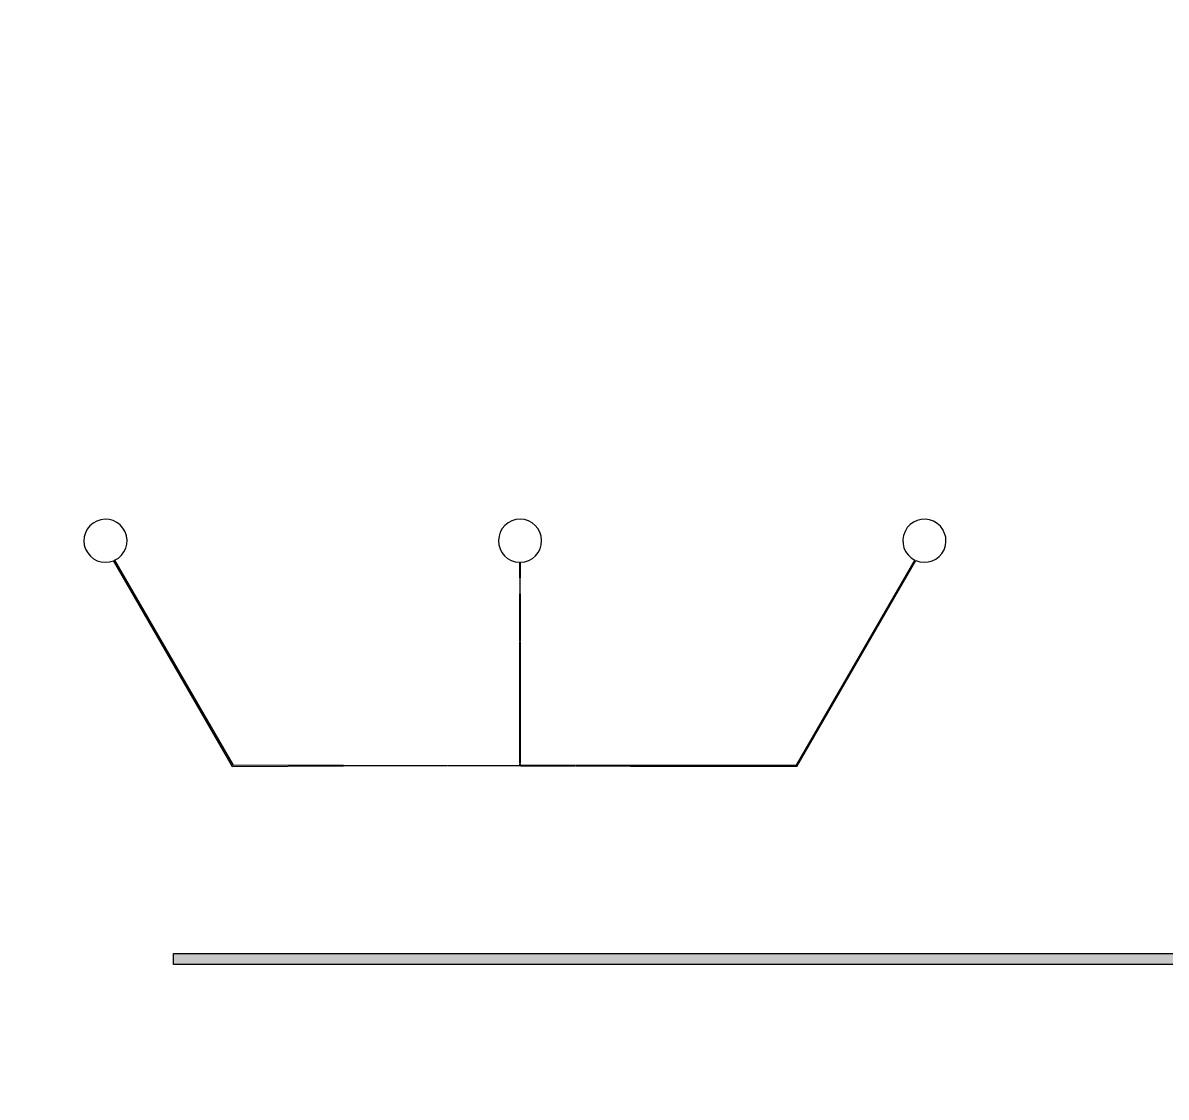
# Model space of a CAD drawing. Header units: inches. Extents: x 0 to 114300, y 0 to 114300.
# Drawn here: x 28092 to 38435, y 81850 to 91572 of the extents above; entities that cross this region are included whole.
import ezdxf

# ---------------------------------------------------------------- set-up
doc = ezdxf.new("R2010")
doc.units = ezdxf.units.IN
doc.header["$MEASUREMENT"] = 0

msp = doc.modelspace()

# ---------------------------------------------------------------- hatches: boundary and pattern name
h = msp.add_hatch()
h.set_pattern_fill('ANSI31', color=256, scale=100)
h.set_pattern_definition([(45, (-3636.992, -6350), (-8.8388348, 8.8388348), [])])
h.paths.add_polyline_path([(114300, 0), (0, 0), (0, 114300), (114300, 114300)])
edge = h.paths.add_edge_path(flags=16)
edge.add_arc((57150, 57150), 50800, 288.3584, 529.7953, ccw=False)
edge.add_line((73150, 8935), (41150, 8935))
edge.add_arc((57150, 57150), 50800, 190.2047, 251.6416, ccw=False)
edge.add_arc((57150, 57150), 50800, 169.7953, 190.2047, ccw=False)
h = msp.add_hatch(color=256)
h.dxf.hatch_style = 1
h.paths.add_polyline_path([(29455, 83150), (84455, 83150), (84455, 83050), (29455, 83050)])

# ---------------------------------------------------------------- linework, layer by layer
for p, q in [((29987, 84843), (28913, 86705)), ((28922, 86709), (29993, 84853)), ((32585, 86690), (32589, 86404)), ((32592, 86404), (32595, 86690)), ((32589, 86401), (32589, 86404)), ((32592, 86401), (32589, 86401)), ((32592, 86404), (32592, 86401)), ((29987, 84843), (30993, 84847)), ((30993, 84850), (29993, 84853)), ((30993, 84850), (30996, 84850)), ((30996, 84847), (30993, 84847)), ((30996, 84850), (30996, 84847)), ((33585, 84850), (33585, 84847)), ((33588, 84850), (33585, 84850)), ((33585, 84847), (33588, 84847)), ((33588, 84853), (35088, 84853)), ((33588, 84853), (33588, 84850)), ((33588, 84843), (33588, 84847)), ((35094, 84843), (33588, 84843))]:
    msp.add_line(p, q)
for points in [[(36160, 86711), (35088, 84853)], [(35094, 84843), (36169, 86707)]]:
    msp.add_lwpolyline(points)
for points in [[(32592, 86395), (32589, 86395), (32589, 86398), (32592, 86398)], [(32592, 86389), (32589, 86389), (32589, 86392), (32592, 86392)], [(32592, 86383), (32589, 86383), (32589, 86386), (32592, 86386)], [(32592, 86377), (32589, 86377), (32589, 86380), (32592, 86380)], [(32592, 86371), (32589, 86371), (32589, 86374), (32592, 86374)], [(32592, 86365), (32589, 86365), (32589, 86368), (32592, 86368)], [(32592, 86359), (32589, 86359), (32589, 86362), (32592, 86362)], [(32592, 86353), (32589, 86353), (32589, 86356), (32592, 86356)], [(32592, 86347), (32589, 86347), (32589, 86350), (32592, 86350)], [(32592, 86341), (32589, 86341), (32589, 86344), (32592, 86344)], [(32592, 86335), (32589, 86335), (32589, 86338), (32592, 86338)], [(32592, 86329), (32589, 86329), (32589, 86332), (32592, 86332)], [(32592, 86323), (32589, 86323), (32589, 86326), (32592, 86326)], [(32592, 86317), (32589, 86317), (32589, 86320), (32592, 86320)], [(32592, 86311), (32589, 86311), (32589, 86314), (32592, 86314)], [(32592, 86305), (32589, 86305), (32589, 86308), (32592, 86308)], [(32592, 86299), (32589, 86299), (32589, 86302), (32592, 86302)], [(32592, 86293), (32589, 86293), (32589, 86296), (32592, 86296)], [(32592, 86287), (32589, 86287), (32589, 86290), (32592, 86290)], [(32592, 86281), (32589, 86281), (32589, 86284), (32592, 86284)], [(32592, 86275), (32589, 86275), (32589, 86278), (32592, 86278)], [(32592, 86269), (32589, 86269), (32589, 86272), (32592, 86272)], [(32592, 86263), (32589, 86263), (32589, 86266), (32592, 86266)], [(32592, 86257), (32589, 86257), (32589, 86260), (32592, 86260)], [(32592, 86251), (32589, 86251), (32589, 86254), (32592, 86254)], [(32592, 86245), (32589, 86245), (32589, 86248), (32592, 86248)], [(32592, 86239), (32589, 86239), (32589, 86242), (32592, 86242)], [(32592, 86233), (32589, 86233), (32589, 86236), (32592, 86236)], [(32592, 86227), (32589, 86227), (32589, 86230), (32592, 86230)], [(32592, 86221), (32589, 86221), (32589, 86224), (32592, 86224)], [(32592, 86215), (32589, 86215), (32589, 86218), (32592, 86218)], [(32592, 86209), (32589, 86209), (32589, 86212), (32592, 86212)], [(32592, 86203), (32589, 86203), (32589, 86206), (32592, 86206)], [(32592, 86197), (32589, 86197), (32589, 86200), (32592, 86200)], [(32592, 86191), (32589, 86191), (32589, 86194), (32592, 86194)], [(32592, 86185), (32589, 86185), (32589, 86188), (32592, 86188)], [(32592, 86179), (32589, 86179), (32589, 86182), (32592, 86182)], [(32592, 86173), (32589, 86173), (32589, 86176), (32592, 86176)], [(32592, 86167), (32589, 86167), (32589, 86170), (32592, 86170)], [(32592, 86161), (32589, 86161), (32589, 86164), (32592, 86164)], [(32592, 86155), (32589, 86155), (32589, 86158), (32592, 86158)], [(32592, 86149), (32589, 86149), (32589, 86152), (32592, 86152)], [(32592, 86143), (32589, 86143), (32589, 86146), (32592, 86146)], [(32592, 86137), (32589, 86137), (32589, 86140), (32592, 86140)], [(32592, 86131), (32589, 86131), (32589, 86134), (32592, 86134)], [(32592, 86125), (32589, 86125), (32589, 86128), (32592, 86128)], [(32592, 86119), (32589, 86119), (32589, 86122), (32592, 86122)], [(32592, 86113), (32589, 86113), (32589, 86116), (32592, 86116)], [(32592, 86107), (32589, 86107), (32589, 86110), (32592, 86110)], [(32592, 86101), (32589, 86101), (32589, 86104), (32592, 86104)], [(32592, 86095), (32589, 86095), (32589, 86098), (32592, 86098)], [(32592, 86089), (32589, 86089), (32589, 86092), (32592, 86092)], [(32592, 86083), (32589, 86083), (32589, 86086), (32592, 86086)], [(32592, 86077), (32589, 86077), (32589, 86080), (32592, 86080)], [(32592, 86071), (32589, 86071), (32589, 86074), (32592, 86074)], [(32592, 86065), (32589, 86065), (32589, 86068), (32592, 86068)], [(32592, 86059), (32589, 86059), (32589, 86062), (32592, 86062)], [(32592, 86053), (32589, 86053), (32589, 86056), (32592, 86056)], [(32592, 86047), (32589, 86047), (32589, 86050), (32592, 86050)], [(32592, 86041), (32589, 86041), (32589, 86044), (32592, 86044)], [(32592, 86035), (32589, 86035), (32589, 86038), (32592, 86038)], [(32592, 86029), (32589, 86029), (32589, 86032), (32592, 86032)], [(32592, 86023), (32589, 86023), (32589, 86026), (32592, 86026)], [(32592, 86017), (32589, 86017), (32589, 86020), (32592, 86020)], [(32592, 86011), (32589, 86011), (32589, 86014), (32592, 86014)], [(32592, 86005), (32589, 86005), (32589, 86008), (32592, 86008)], [(32592, 85999), (32589, 85999), (32589, 86002), (32592, 86002)], [(32592, 85993), (32589, 85993), (32589, 85996), (32592, 85996)], [(32592, 85987), (32589, 85987), (32589, 85990), (32592, 85990)], [(32592, 85981), (32589, 85981), (32589, 85984), (32592, 85984)], [(32592, 85975), (32589, 85975), (32589, 85978), (32592, 85978)], [(32592, 85969), (32589, 85969), (32589, 85972), (32592, 85972)], [(32592, 85963), (32589, 85963), (32589, 85966), (32592, 85966)], [(32592, 85957), (32589, 85957), (32589, 85960), (32592, 85960)], [(32592, 85951), (32589, 85951), (32589, 85954), (32592, 85954)], [(32592, 85945), (32589, 85945), (32589, 85948), (32592, 85948)], [(32592, 85939), (32589, 85939), (32589, 85942), (32592, 85942)], [(32592, 85933), (32589, 85933), (32589, 85936), (32592, 85936)], [(32592, 85927), (32589, 85927), (32589, 85930), (32592, 85930)], [(32592, 85921), (32589, 85921), (32589, 85924), (32592, 85924)], [(32592, 85915), (32589, 85915), (32589, 85918), (32592, 85918)], [(32592, 85909), (32589, 85909), (32589, 85912), (32592, 85912)], [(32592, 85903), (32589, 85903), (32589, 85906), (32592, 85906)], [(32592, 85897), (32589, 85897), (32589, 85900), (32592, 85900)], [(32592, 85891), (32589, 85891), (32589, 85894), (32592, 85894)], [(32592, 85885), (32589, 85885), (32589, 85888), (32592, 85888)], [(32592, 85879), (32589, 85879), (32589, 85882), (32592, 85882)], [(32592, 85873), (32589, 85873), (32589, 85876), (32592, 85876)], [(32592, 85867), (32589, 85867), (32589, 85870), (32592, 85870)], [(32592, 85861), (32589, 85861), (32589, 85864), (32592, 85864)], [(32592, 85855), (32589, 85855), (32589, 85858), (32592, 85858)], [(32592, 85849), (32589, 85849), (32589, 85852), (32592, 85852)], [(32592, 85843), (32589, 85843), (32589, 85846), (32592, 85846)], [(32592, 85837), (32589, 85837), (32589, 85840), (32592, 85840)], [(32592, 85831), (32589, 85831), (32589, 85834), (32592, 85834)], [(32592, 85825), (32589, 85825), (32589, 85828), (32592, 85828)], [(32592, 85819), (32589, 85819), (32589, 85822), (32592, 85822)], [(32592, 85813), (32589, 85813), (32589, 85816), (32592, 85816)], [(32592, 85807), (32589, 85807), (32589, 85810), (32592, 85810)], [(32592, 85801), (32589, 85801), (32589, 85804), (32592, 85804)], [(32592, 85795), (32589, 85795), (32589, 85798), (32592, 85798)], [(32592, 85789), (32589, 85789), (32589, 85792), (32592, 85792)], [(32592, 85783), (32589, 85783), (32589, 85786), (32592, 85786)], [(32592, 85777), (32589, 85777), (32589, 85780), (32592, 85780)], [(32592, 85771), (32589, 85771), (32589, 85774), (32592, 85774)], [(32592, 85765), (32589, 85765), (32589, 85768), (32592, 85768)], [(32592, 85759), (32589, 85759), (32589, 85762), (32592, 85762)], [(32592, 85753), (32589, 85753), (32589, 85756), (32592, 85756)], [(32592, 85747), (32589, 85747), (32589, 85750), (32592, 85750)], [(32592, 85741), (32589, 85741), (32589, 85744), (32592, 85744)], [(32592, 85735), (32589, 85735), (32589, 85738), (32592, 85738)], [(32592, 85729), (32589, 85729), (32589, 85732), (32592, 85732)], [(32592, 85723), (32589, 85723), (32589, 85726), (32592, 85726)], [(32592, 85717), (32589, 85717), (32589, 85720), (32592, 85720)], [(32592, 85711), (32589, 85711), (32589, 85714), (32592, 85714)], [(32592, 85705), (32589, 85705), (32589, 85708), (32592, 85708)], [(32592, 85699), (32589, 85699), (32589, 85702), (32592, 85702)], [(32592, 85693), (32589, 85693), (32589, 85696), (32592, 85696)], [(32592, 85687), (32589, 85687), (32589, 85690), (32592, 85690)], [(32592, 85681), (32589, 85681), (32589, 85684), (32592, 85684)], [(32592, 85675), (32589, 85675), (32589, 85678), (32592, 85678)], [(32592, 85669), (32589, 85669), (32589, 85672), (32592, 85672)], [(32592, 85663), (32589, 85663), (32589, 85666), (32592, 85666)], [(32592, 85657), (32589, 85657), (32589, 85660), (32592, 85660)], [(32592, 85651), (32589, 85651), (32589, 85654), (32592, 85654)], [(32592, 85645), (32589, 85645), (32589, 85648), (32592, 85648)], [(32592, 85639), (32589, 85639), (32589, 85642), (32592, 85642)], [(32592, 85633), (32589, 85633), (32589, 85636), (32592, 85636)], [(32592, 85627), (32589, 85627), (32589, 85630), (32592, 85630)], [(32592, 85621), (32589, 85621), (32589, 85624), (32592, 85624)], [(32592, 85615), (32589, 85615), (32589, 85618), (32592, 85618)], [(32592, 85609), (32589, 85609), (32589, 85612), (32592, 85612)], [(32592, 85603), (32589, 85603), (32589, 85606), (32592, 85606)], [(32592, 85597), (32589, 85597), (32589, 85600), (32592, 85600)], [(32592, 85591), (32589, 85591), (32589, 85594), (32592, 85594)], [(32592, 85585), (32589, 85585), (32589, 85588), (32592, 85588)], [(32592, 85579), (32589, 85579), (32589, 85582), (32592, 85582)], [(32592, 85573), (32589, 85573), (32589, 85576), (32592, 85576)], [(32592, 85567), (32589, 85567), (32589, 85570), (32592, 85570)], [(32592, 85561), (32589, 85561), (32589, 85564), (32592, 85564)], [(32592, 85555), (32589, 85555), (32589, 85558), (32592, 85558)], [(32592, 85549), (32589, 85549), (32589, 85552), (32592, 85552)], [(32592, 85543), (32589, 85543), (32589, 85546), (32592, 85546)], [(32592, 85537), (32589, 85537), (32589, 85540), (32592, 85540)], [(32592, 85531), (32589, 85531), (32589, 85534), (32592, 85534)], [(32592, 85525), (32589, 85525), (32589, 85528), (32592, 85528)], [(32592, 85519), (32589, 85519), (32589, 85522), (32592, 85522)], [(32592, 85513), (32589, 85513), (32589, 85516), (32592, 85516)], [(32592, 85507), (32589, 85507), (32589, 85510), (32592, 85510)], [(32592, 85501), (32589, 85501), (32589, 85504), (32592, 85504)], [(32592, 85495), (32589, 85495), (32589, 85498), (32592, 85498)], [(32592, 85489), (32589, 85489), (32589, 85492), (32592, 85492)], [(32592, 85483), (32589, 85483), (32589, 85486), (32592, 85486)], [(32592, 85477), (32589, 85477), (32589, 85480), (32592, 85480)], [(32592, 85471), (32589, 85471), (32589, 85474), (32592, 85474)], [(32592, 85465), (32589, 85465), (32589, 85468), (32592, 85468)], [(32592, 85459), (32589, 85459), (32589, 85462), (32592, 85462)], [(32592, 85453), (32589, 85453), (32589, 85456), (32592, 85456)], [(32592, 85447), (32589, 85447), (32589, 85450), (32592, 85450)], [(32592, 85441), (32589, 85441), (32589, 85444), (32592, 85444)], [(32592, 85435), (32589, 85435), (32589, 85438), (32592, 85438)], [(32592, 85429), (32589, 85429), (32589, 85432), (32592, 85432)], [(32592, 85423), (32589, 85423), (32589, 85426), (32592, 85426)], [(32592, 85417), (32589, 85417), (32589, 85420), (32592, 85420)], [(32592, 85411), (32589, 85411), (32589, 85414), (32592, 85414)], [(32592, 85405), (32589, 85405), (32589, 85408), (32592, 85408)], [(32592, 85399), (32589, 85399), (32589, 85402), (32592, 85402)], [(32592, 85393), (32589, 85393), (32589, 85396), (32592, 85396)], [(32592, 85387), (32589, 85387), (32589, 85390), (32592, 85390)], [(32592, 85381), (32589, 85381), (32589, 85384), (32592, 85384)], [(32592, 85375), (32589, 85375), (32589, 85378), (32592, 85378)], [(32592, 85369), (32589, 85369), (32589, 85372), (32592, 85372)], [(32592, 85363), (32589, 85363), (32589, 85366), (32592, 85366)], [(32592, 85357), (32589, 85357), (32589, 85360), (32592, 85360)], [(32592, 85351), (32589, 85351), (32589, 85354), (32592, 85354)], [(32592, 85345), (32589, 85345), (32589, 85348), (32592, 85348)], [(32592, 85339), (32589, 85339), (32589, 85342), (32592, 85342)], [(32592, 85333), (32589, 85333), (32589, 85336), (32592, 85336)], [(32592, 85327), (32589, 85327), (32589, 85330), (32592, 85330)], [(32592, 85321), (32589, 85321), (32589, 85324), (32592, 85324)], [(32592, 85315), (32589, 85315), (32589, 85318), (32592, 85318)], [(32592, 85309), (32589, 85309), (32589, 85312), (32592, 85312)], [(32592, 85303), (32589, 85303), (32589, 85306), (32592, 85306)], [(32592, 85297), (32589, 85297), (32589, 85300), (32592, 85300)], [(32592, 85291), (32589, 85291), (32589, 85294), (32592, 85294)], [(32592, 85285), (32589, 85285), (32589, 85288), (32592, 85288)], [(32592, 85279), (32589, 85279), (32589, 85282), (32592, 85282)], [(32592, 85273), (32589, 85273), (32589, 85276), (32592, 85276)], [(32592, 85267), (32589, 85267), (32589, 85270), (32592, 85270)], [(32592, 85261), (32589, 85261), (32589, 85264), (32592, 85264)], [(32592, 85255), (32589, 85255), (32589, 85258), (32592, 85258)], [(32592, 85249), (32589, 85249), (32589, 85252), (32592, 85252)], [(32592, 85243), (32589, 85243), (32589, 85246), (32592, 85246)], [(32592, 85237), (32589, 85237), (32589, 85240), (32592, 85240)], [(32592, 85231), (32589, 85231), (32589, 85234), (32592, 85234)], [(32592, 85225), (32589, 85225), (32589, 85228), (32592, 85228)], [(32592, 85219), (32589, 85219), (32589, 85222), (32592, 85222)], [(32592, 85213), (32589, 85213), (32589, 85216), (32592, 85216)], [(32592, 85207), (32589, 85207), (32589, 85210), (32592, 85210)], [(32592, 85201), (32589, 85201), (32589, 85204), (32592, 85204)], [(32592, 85195), (32589, 85195), (32589, 85198), (32592, 85198)], [(32592, 85189), (32589, 85189), (32589, 85192), (32592, 85192)], [(32592, 85183), (32589, 85183), (32589, 85186), (32592, 85186)], [(32592, 85177), (32589, 85177), (32589, 85180), (32592, 85180)], [(32592, 85171), (32589, 85171), (32589, 85174), (32592, 85174)], [(32592, 85165), (32589, 85165), (32589, 85168), (32592, 85168)], [(32592, 85159), (32589, 85159), (32589, 85162), (32592, 85162)], [(32592, 85153), (32589, 85153), (32589, 85156), (32592, 85156)], [(32592, 85147), (32589, 85147), (32589, 85150), (32592, 85150)], [(32592, 85141), (32589, 85141), (32589, 85144), (32592, 85144)], [(32592, 85135), (32589, 85135), (32589, 85138), (32592, 85138)], [(32592, 85129), (32589, 85129), (32589, 85132), (32592, 85132)], [(32592, 85123), (32589, 85123), (32589, 85126), (32592, 85126)], [(32592, 85117), (32589, 85117), (32589, 85120), (32592, 85120)], [(32592, 85111), (32589, 85111), (32589, 85114), (32592, 85114)], [(32592, 85105), (32589, 85105), (32589, 85108), (32592, 85108)], [(32592, 85099), (32589, 85099), (32589, 85102), (32592, 85102)], [(32592, 85093), (32589, 85093), (32589, 85096), (32592, 85096)], [(32592, 85087), (32589, 85087), (32589, 85090), (32592, 85090)], [(32592, 85081), (32589, 85081), (32589, 85084), (32592, 85084)], [(32592, 85075), (32589, 85075), (32589, 85078), (32592, 85078)], [(32592, 85069), (32589, 85069), (32589, 85072), (32592, 85072)], [(32592, 85063), (32589, 85063), (32589, 85066), (32592, 85066)], [(32592, 85057), (32589, 85057), (32589, 85060), (32592, 85060)], [(32592, 85051), (32589, 85051), (32589, 85054), (32592, 85054)], [(32592, 85045), (32589, 85045), (32589, 85048), (32592, 85048)], [(32592, 85039), (32589, 85039), (32589, 85042), (32592, 85042)], [(32592, 85033), (32589, 85033), (32589, 85036), (32592, 85036)], [(32592, 85027), (32589, 85027), (32589, 85030), (32592, 85030)], [(32592, 85021), (32589, 85021), (32589, 85024), (32592, 85024)], [(32592, 85015), (32589, 85015), (32589, 85018), (32592, 85018)], [(32592, 85009), (32589, 85009), (32589, 85012), (32592, 85012)], [(32592, 85003), (32589, 85003), (32589, 85006), (32592, 85006)], [(32592, 84997), (32589, 84997), (32589, 85000), (32592, 85000)], [(32592, 84991), (32589, 84991), (32589, 84994), (32592, 84994)], [(32592, 84985), (32589, 84985), (32589, 84988), (32592, 84988)], [(32592, 84979), (32589, 84979), (32589, 84982), (32592, 84982)], [(32592, 84973), (32589, 84973), (32589, 84976), (32592, 84976)], [(32592, 84967), (32589, 84967), (32589, 84970), (32592, 84970)], [(32592, 84961), (32589, 84961), (32589, 84964), (32592, 84964)], [(32592, 84955), (32589, 84955), (32589, 84958), (32592, 84958)], [(32592, 84949), (32589, 84949), (32589, 84952), (32592, 84952)], [(32592, 84943), (32589, 84943), (32589, 84946), (32592, 84946)], [(32592, 84937), (32589, 84937), (32589, 84940), (32592, 84940)], [(32592, 84931), (32589, 84931), (32589, 84934), (32592, 84934)], [(32592, 84925), (32589, 84925), (32589, 84928), (32592, 84928)], [(32592, 84919), (32589, 84919), (32589, 84922), (32592, 84922)], [(31002, 84850), (31002, 84847), (30999, 84847), (30999, 84850)], [(31008, 84850), (31008, 84847), (31005, 84847), (31005, 84850)], [(31014, 84850), (31014, 84847), (31011, 84847), (31011, 84850)], [(31020, 84850), (31020, 84847), (31017, 84847), (31017, 84850)], [(31026, 84850), (31026, 84847), (31023, 84847), (31023, 84850)], [(31032, 84850), (31032, 84847), (31029, 84847), (31029, 84850)], [(31038, 84850), (31038, 84847), (31035, 84847), (31035, 84850)], [(31044, 84850), (31044, 84847), (31041, 84847), (31041, 84850)], [(31050, 84850), (31050, 84847), (31047, 84847), (31047, 84850)], [(31056, 84850), (31056, 84847), (31053, 84847), (31053, 84850)], [(31062, 84850), (31062, 84847), (31059, 84847), (31059, 84850)], [(31068, 84850), (31068, 84847), (31065, 84847), (31065, 84850)], [(31074, 84850), (31074, 84847), (31071, 84847), (31071, 84850)], [(31080, 84850), (31080, 84847), (31077, 84847), (31077, 84850)], [(31086, 84850), (31086, 84847), (31083, 84847), (31083, 84850)], [(31092, 84850), (31092, 84847), (31089, 84847), (31089, 84850)], [(31098, 84850), (31098, 84847), (31095, 84847), (31095, 84850)], [(31104, 84850), (31104, 84847), (31101, 84847), (31101, 84850)], [(31110, 84850), (31110, 84847), (31107, 84847), (31107, 84850)], [(31116, 84850), (31116, 84847), (31113, 84847), (31113, 84850)], [(31122, 84850), (31122, 84847), (31119, 84847), (31119, 84850)], [(31128, 84850), (31128, 84847), (31125, 84847), (31125, 84850)], [(31134, 84850), (31134, 84847), (31131, 84847), (31131, 84850)], [(31140, 84850), (31140, 84847), (31137, 84847), (31137, 84850)], [(31146, 84850), (31146, 84847), (31143, 84847), (31143, 84850)], [(31152, 84850), (31152, 84847), (31149, 84847), (31149, 84850)], [(31158, 84850), (31158, 84847), (31155, 84847), (31155, 84850)], [(31164, 84850), (31164, 84847), (31161, 84847), (31161, 84850)], [(31170, 84850), (31170, 84847), (31167, 84847), (31167, 84850)], [(31176, 84850), (31176, 84847), (31173, 84847), (31173, 84850)], [(31182, 84850), (31182, 84847), (31179, 84847), (31179, 84850)], [(31188, 84850), (31188, 84847), (31185, 84847), (31185, 84850)], [(31194, 84850), (31194, 84847), (31191, 84847), (31191, 84850)], [(31200, 84850), (31200, 84847), (31197, 84847), (31197, 84850)], [(31206, 84850), (31206, 84847), (31203, 84847), (31203, 84850)], [(31212, 84850), (31212, 84847), (31209, 84847), (31209, 84850)], [(31218, 84850), (31218, 84847), (31215, 84847), (31215, 84850)], [(31224, 84850), (31224, 84847), (31221, 84847), (31221, 84850)], [(31230, 84850), (31230, 84847), (31227, 84847), (31227, 84850)], [(31236, 84850), (31236, 84847), (31233, 84847), (31233, 84850)], [(31242, 84850), (31242, 84847), (31239, 84847), (31239, 84850)], [(31248, 84850), (31248, 84847), (31245, 84847), (31245, 84850)], [(31254, 84850), (31254, 84847), (31251, 84847), (31251, 84850)], [(31260, 84850), (31260, 84847), (31257, 84847), (31257, 84850)], [(31266, 84850), (31266, 84847), (31263, 84847), (31263, 84850)], [(31272, 84850), (31272, 84847), (31269, 84847), (31269, 84850)], [(31278, 84850), (31278, 84847), (31275, 84847), (31275, 84850)], [(31284, 84850), (31284, 84847), (31281, 84847), (31281, 84850)], [(31290, 84850), (31290, 84847), (31287, 84847), (31287, 84850)], [(31296, 84850), (31296, 84847), (31293, 84847), (31293, 84850)], [(31302, 84850), (31302, 84847), (31299, 84847), (31299, 84850)], [(31308, 84850), (31308, 84847), (31305, 84847), (31305, 84850)], [(31314, 84850), (31314, 84847), (31311, 84847), (31311, 84850)], [(31320, 84850), (31320, 84847), (31317, 84847), (31317, 84850)], [(31326, 84850), (31326, 84847), (31323, 84847), (31323, 84850)], [(31332, 84850), (31332, 84847), (31329, 84847), (31329, 84850)], [(31338, 84850), (31338, 84847), (31335, 84847), (31335, 84850)], [(31344, 84850), (31344, 84847), (31341, 84847), (31341, 84850)], [(31350, 84850), (31350, 84847), (31347, 84847), (31347, 84850)], [(31356, 84850), (31356, 84847), (31353, 84847), (31353, 84850)], [(31362, 84850), (31362, 84847), (31359, 84847), (31359, 84850)], [(31368, 84850), (31368, 84847), (31365, 84847), (31365, 84850)], [(31374, 84850), (31374, 84847), (31371, 84847), (31371, 84850)], [(31380, 84850), (31380, 84847), (31377, 84847), (31377, 84850)], [(31386, 84850), (31386, 84847), (31383, 84847), (31383, 84850)], [(31392, 84850), (31392, 84847), (31389, 84847), (31389, 84850)], [(31398, 84850), (31398, 84847), (31395, 84847), (31395, 84850)], [(31404, 84850), (31404, 84847), (31401, 84847), (31401, 84850)], [(31410, 84850), (31410, 84847), (31407, 84847), (31407, 84850)], [(31416, 84850), (31416, 84847), (31413, 84847), (31413, 84850)], [(31422, 84850), (31422, 84847), (31419, 84847), (31419, 84850)], [(31428, 84850), (31428, 84847), (31425, 84847), (31425, 84850)], [(31434, 84850), (31434, 84847), (31431, 84847), (31431, 84850)], [(31440, 84850), (31440, 84847), (31437, 84847), (31437, 84850)], [(31446, 84850), (31446, 84847), (31443, 84847), (31443, 84850)], [(31452, 84850), (31452, 84847), (31449, 84847), (31449, 84850)], [(31458, 84850), (31458, 84847), (31455, 84847), (31455, 84850)], [(31464, 84850), (31464, 84847), (31461, 84847), (31461, 84850)], [(31470, 84850), (31470, 84847), (31467, 84847), (31467, 84850)], [(31476, 84850), (31476, 84847), (31473, 84847), (31473, 84850)], [(31482, 84850), (31482, 84847), (31479, 84847), (31479, 84850)], [(31488, 84850), (31488, 84847), (31485, 84847), (31485, 84850)], [(31494, 84850), (31494, 84847), (31491, 84847), (31491, 84850)], [(31500, 84850), (31500, 84847), (31497, 84847), (31497, 84850)], [(31506, 84850), (31506, 84847), (31503, 84847), (31503, 84850)], [(31512, 84850), (31512, 84847), (31509, 84847), (31509, 84850)], [(31518, 84850), (31518, 84847), (31515, 84847), (31515, 84850)], [(31524, 84850), (31524, 84847), (31521, 84847), (31521, 84850)], [(31530, 84850), (31530, 84847), (31527, 84847), (31527, 84850)], [(31536, 84850), (31536, 84847), (31533, 84847), (31533, 84850)], [(31542, 84850), (31542, 84847), (31539, 84847), (31539, 84850)], [(31548, 84850), (31548, 84847), (31545, 84847), (31545, 84850)], [(31554, 84850), (31554, 84847), (31551, 84847), (31551, 84850)], [(31560, 84850), (31560, 84847), (31557, 84847), (31557, 84850)], [(31566, 84850), (31566, 84847), (31563, 84847), (31563, 84850)], [(31572, 84850), (31572, 84847), (31569, 84847), (31569, 84850)], [(31578, 84850), (31578, 84847), (31575, 84847), (31575, 84850)], [(31584, 84850), (31584, 84847), (31581, 84847), (31581, 84850)], [(31590, 84850), (31590, 84847), (31587, 84847), (31587, 84850)], [(31596, 84850), (31596, 84847), (31593, 84847), (31593, 84850)], [(31602, 84850), (31602, 84847), (31599, 84847), (31599, 84850)], [(31608, 84850), (31608, 84847), (31605, 84847), (31605, 84850)], [(31614, 84850), (31614, 84847), (31611, 84847), (31611, 84850)], [(31620, 84850), (31620, 84847), (31617, 84847), (31617, 84850)], [(31626, 84850), (31626, 84847), (31623, 84847), (31623, 84850)], [(31632, 84850), (31632, 84847), (31629, 84847), (31629, 84850)], [(31638, 84850), (31638, 84847), (31635, 84847), (31635, 84850)], [(31644, 84850), (31644, 84847), (31641, 84847), (31641, 84850)], [(31650, 84850), (31650, 84847), (31647, 84847), (31647, 84850)], [(31656, 84850), (31656, 84847), (31653, 84847), (31653, 84850)], [(31662, 84850), (31662, 84847), (31659, 84847), (31659, 84850)], [(31668, 84850), (31668, 84847), (31665, 84847), (31665, 84850)], [(31674, 84850), (31674, 84847), (31671, 84847), (31671, 84850)], [(31680, 84850), (31680, 84847), (31677, 84847), (31677, 84850)], [(31686, 84850), (31686, 84847), (31683, 84847), (31683, 84850)], [(31692, 84850), (31692, 84847), (31689, 84847), (31689, 84850)], [(31698, 84850), (31698, 84847), (31695, 84847), (31695, 84850)], [(31704, 84850), (31704, 84847), (31701, 84847), (31701, 84850)], [(31710, 84850), (31710, 84847), (31707, 84847), (31707, 84850)], [(31716, 84850), (31716, 84847), (31713, 84847), (31713, 84850)], [(31722, 84850), (31722, 84847), (31719, 84847), (31719, 84850)], [(31728, 84850), (31728, 84847), (31725, 84847), (31725, 84850)], [(31734, 84850), (31734, 84847), (31731, 84847), (31731, 84850)], [(31740, 84850), (31740, 84847), (31737, 84847), (31737, 84850)], [(31746, 84850), (31746, 84847), (31743, 84847), (31743, 84850)], [(31752, 84850), (31752, 84847), (31749, 84847), (31749, 84850)], [(31758, 84850), (31758, 84847), (31755, 84847), (31755, 84850)], [(31764, 84850), (31764, 84847), (31761, 84847), (31761, 84850)], [(31770, 84850), (31770, 84847), (31767, 84847), (31767, 84850)], [(31776, 84850), (31776, 84847), (31773, 84847), (31773, 84850)], [(31782, 84850), (31782, 84847), (31779, 84847), (31779, 84850)], [(31788, 84850), (31788, 84847), (31785, 84847), (31785, 84850)], [(31794, 84850), (31794, 84847), (31791, 84847), (31791, 84850)], [(31800, 84850), (31800, 84847), (31797, 84847), (31797, 84850)], [(31806, 84850), (31806, 84847), (31803, 84847), (31803, 84850)], [(31812, 84850), (31812, 84847), (31809, 84847), (31809, 84850)], [(31818, 84850), (31818, 84847), (31815, 84847), (31815, 84850)], [(31824, 84850), (31824, 84847), (31821, 84847), (31821, 84850)], [(31830, 84850), (31830, 84847), (31827, 84847), (31827, 84850)], [(31836, 84850), (31836, 84847), (31833, 84847), (31833, 84850)], [(31842, 84850), (31842, 84847), (31839, 84847), (31839, 84850)], [(31848, 84850), (31848, 84847), (31845, 84847), (31845, 84850)], [(31854, 84850), (31854, 84847), (31851, 84847), (31851, 84850)], [(31860, 84850), (31860, 84847), (31857, 84847), (31857, 84850)], [(31866, 84850), (31866, 84847), (31863, 84847), (31863, 84850)], [(31872, 84850), (31872, 84847), (31869, 84847), (31869, 84850)], [(31878, 84850), (31878, 84847), (31875, 84847), (31875, 84850)], [(31884, 84850), (31884, 84847), (31881, 84847), (31881, 84850)], [(31890, 84850), (31890, 84847), (31887, 84847), (31887, 84850)], [(31896, 84850), (31896, 84847), (31893, 84847), (31893, 84850)], [(31902, 84850), (31902, 84847), (31899, 84847), (31899, 84850)], [(31908, 84850), (31908, 84847), (31905, 84847), (31905, 84850)], [(31914, 84850), (31914, 84847), (31911, 84847), (31911, 84850)], [(31920, 84850), (31920, 84847), (31917, 84847), (31917, 84850)], [(31926, 84850), (31926, 84847), (31923, 84847), (31923, 84850)], [(31932, 84850), (31932, 84847), (31929, 84847), (31929, 84850)], [(31938, 84850), (31938, 84847), (31935, 84847), (31935, 84850)], [(31944, 84850), (31944, 84847), (31941, 84847), (31941, 84850)], [(31950, 84850), (31950, 84847), (31947, 84847), (31947, 84850)], [(31956, 84850), (31956, 84847), (31953, 84847), (31953, 84850)], [(31962, 84850), (31962, 84847), (31959, 84847), (31959, 84850)], [(31968, 84850), (31968, 84847), (31965, 84847), (31965, 84850)], [(31974, 84850), (31974, 84847), (31971, 84847), (31971, 84850)], [(31980, 84850), (31980, 84847), (31977, 84847), (31977, 84850)], [(31986, 84850), (31986, 84847), (31983, 84847), (31983, 84850)], [(31992, 84850), (31992, 84847), (31989, 84847), (31989, 84850)], [(31998, 84850), (31998, 84847), (31995, 84847), (31995, 84850)], [(32004, 84850), (32004, 84847), (32001, 84847), (32001, 84850)], [(32010, 84850), (32010, 84847), (32007, 84847), (32007, 84850)], [(32016, 84850), (32016, 84847), (32013, 84847), (32013, 84850)], [(32022, 84850), (32022, 84847), (32019, 84847), (32019, 84850)], [(32028, 84850), (32028, 84847), (32025, 84847), (32025, 84850)], [(32034, 84850), (32034, 84847), (32031, 84847), (32031, 84850)], [(32040, 84850), (32040, 84847), (32037, 84847), (32037, 84850)], [(32046, 84850), (32046, 84847), (32043, 84847), (32043, 84850)], [(32052, 84850), (32052, 84847), (32049, 84847), (32049, 84850)], [(32058, 84850), (32058, 84847), (32055, 84847), (32055, 84850)], [(32064, 84850), (32064, 84847), (32061, 84847), (32061, 84850)], [(32070, 84850), (32070, 84847), (32067, 84847), (32067, 84850)], [(32076, 84850), (32076, 84847), (32073, 84847), (32073, 84850)], [(32082, 84850), (32082, 84847), (32079, 84847), (32079, 84850)], [(32088, 84850), (32088, 84847), (32085, 84847), (32085, 84850)], [(32094, 84850), (32094, 84847), (32091, 84847), (32091, 84850)], [(32100, 84850), (32100, 84847), (32097, 84847), (32097, 84850)], [(32106, 84850), (32106, 84847), (32103, 84847), (32103, 84850)], [(32112, 84850), (32112, 84847), (32109, 84847), (32109, 84850)], [(32118, 84850), (32118, 84847), (32115, 84847), (32115, 84850)], [(32124, 84850), (32124, 84847), (32121, 84847), (32121, 84850)], [(32130, 84850), (32130, 84847), (32127, 84847), (32127, 84850)], [(32136, 84850), (32136, 84847), (32133, 84847), (32133, 84850)], [(32142, 84850), (32142, 84847), (32139, 84847), (32139, 84850)], [(32148, 84850), (32148, 84847), (32145, 84847), (32145, 84850)], [(32154, 84850), (32154, 84847), (32151, 84847), (32151, 84850)], [(32160, 84850), (32160, 84847), (32157, 84847), (32157, 84850)], [(32166, 84850), (32166, 84847), (32163, 84847), (32163, 84850)], [(32172, 84850), (32172, 84847), (32169, 84847), (32169, 84850)], [(32178, 84850), (32178, 84847), (32175, 84847), (32175, 84850)], [(32184, 84850), (32184, 84847), (32181, 84847), (32181, 84850)], [(32190, 84850), (32190, 84847), (32187, 84847), (32187, 84850)], [(32196, 84850), (32196, 84847), (32193, 84847), (32193, 84850)], [(32202, 84850), (32202, 84847), (32199, 84847), (32199, 84850)], [(32208, 84850), (32208, 84847), (32205, 84847), (32205, 84850)], [(32214, 84850), (32214, 84847), (32211, 84847), (32211, 84850)], [(32220, 84850), (32220, 84847), (32217, 84847), (32217, 84850)], [(32226, 84850), (32226, 84847), (32223, 84847), (32223, 84850)], [(32232, 84850), (32232, 84847), (32229, 84847), (32229, 84850)], [(32238, 84850), (32238, 84847), (32235, 84847), (32235, 84850)], [(32244, 84850), (32244, 84847), (32241, 84847), (32241, 84850)], [(32250, 84850), (32250, 84847), (32247, 84847), (32247, 84850)], [(32256, 84850), (32256, 84847), (32253, 84847), (32253, 84850)], [(32262, 84850), (32262, 84847), (32259, 84847), (32259, 84850)], [(32268, 84850), (32268, 84847), (32265, 84847), (32265, 84850)], [(32274, 84850), (32274, 84847), (32271, 84847), (32271, 84850)], [(32280, 84850), (32280, 84847), (32277, 84847), (32277, 84850)], [(32286, 84850), (32286, 84847), (32283, 84847), (32283, 84850)], [(32292, 84850), (32292, 84847), (32289, 84847), (32289, 84850)], [(32298, 84850), (32298, 84847), (32295, 84847), (32295, 84850)], [(32304, 84850), (32304, 84847), (32301, 84847), (32301, 84850)], [(32310, 84850), (32310, 84847), (32307, 84847), (32307, 84850)], [(32316, 84850), (32316, 84847), (32313, 84847), (32313, 84850)], [(32322, 84850), (32322, 84847), (32319, 84847), (32319, 84850)], [(32328, 84850), (32328, 84847), (32325, 84847), (32325, 84850)], [(32334, 84850), (32334, 84847), (32331, 84847), (32331, 84850)], [(32340, 84850), (32340, 84847), (32337, 84847), (32337, 84850)], [(32346, 84850), (32346, 84847), (32343, 84847), (32343, 84850)], [(32352, 84850), (32352, 84847), (32349, 84847), (32349, 84850)], [(32358, 84850), (32358, 84847), (32355, 84847), (32355, 84850)], [(32364, 84850), (32364, 84847), (32361, 84847), (32361, 84850)], [(32370, 84850), (32370, 84847), (32367, 84847), (32367, 84850)], [(32376, 84850), (32376, 84847), (32373, 84847), (32373, 84850)], [(32382, 84850), (32382, 84847), (32379, 84847), (32379, 84850)], [(32388, 84850), (32388, 84847), (32385, 84847), (32385, 84850)], [(32394, 84850), (32394, 84847), (32391, 84847), (32391, 84850)], [(32400, 84850), (32400, 84847), (32397, 84847), (32397, 84850)], [(32406, 84850), (32406, 84847), (32403, 84847), (32403, 84850)], [(32412, 84850), (32412, 84847), (32409, 84847), (32409, 84850)], [(32418, 84850), (32418, 84847), (32415, 84847), (32415, 84850)], [(32424, 84850), (32424, 84847), (32421, 84847), (32421, 84850)], [(32430, 84850), (32430, 84847), (32427, 84847), (32427, 84850)], [(32436, 84850), (32436, 84847), (32433, 84847), (32433, 84850)], [(32442, 84850), (32442, 84847), (32439, 84847), (32439, 84850)], [(32448, 84850), (32448, 84847), (32445, 84847), (32445, 84850)], [(32454, 84850), (32454, 84847), (32451, 84847), (32451, 84850)], [(32460, 84850), (32460, 84847), (32457, 84847), (32457, 84850)], [(32466, 84850), (32466, 84847), (32463, 84847), (32463, 84850)], [(32472, 84850), (32472, 84847), (32469, 84847), (32469, 84850)], [(32478, 84850), (32478, 84847), (32475, 84847), (32475, 84850)], [(32484, 84850), (32484, 84847), (32481, 84847), (32481, 84850)], [(32490, 84850), (32490, 84847), (32487, 84847), (32487, 84850)], [(32496, 84850), (32496, 84847), (32493, 84847), (32493, 84850)], [(32502, 84850), (32502, 84847), (32499, 84847), (32499, 84850)], [(32508, 84850), (32508, 84847), (32505, 84847), (32505, 84850)], [(32514, 84850), (32514, 84847), (32511, 84847), (32511, 84850)], [(32520, 84850), (32520, 84847), (32517, 84847), (32517, 84850)], [(32526, 84850), (32526, 84847), (32523, 84847), (32523, 84850)], [(32532, 84850), (32532, 84847), (32529, 84847), (32529, 84850)], [(32538, 84850), (32538, 84847), (32535, 84847), (32535, 84850)], [(32544, 84850), (32544, 84847), (32541, 84847), (32541, 84850)], [(32550, 84850), (32550, 84847), (32547, 84847), (32547, 84850)], [(32556, 84850), (32556, 84847), (32553, 84847), (32553, 84850)], [(32562, 84850), (32562, 84847), (32559, 84847), (32559, 84850)], [(32568, 84850), (32568, 84847), (32565, 84847), (32565, 84850)], [(32574, 84850), (32574, 84847), (32571, 84847), (32571, 84850)], [(32580, 84850), (32580, 84847), (32577, 84847), (32577, 84850)], [(32586, 84850), (32586, 84847), (32583, 84847), (32583, 84850)], [(32592, 84913), (32589, 84913), (32589, 84916), (32592, 84916)], [(32592, 84907), (32589, 84907), (32589, 84910), (32592, 84910)], [(32592, 84901), (32589, 84901), (32589, 84904), (32592, 84904)], [(32592, 84895), (32589, 84895), (32589, 84898), (32592, 84898)], [(32592, 84889), (32589, 84889), (32589, 84892), (32592, 84892)], [(32592, 84883), (32589, 84883), (32589, 84886), (32592, 84886)], [(32592, 84877), (32589, 84877), (32589, 84880), (32592, 84880)], [(32592, 84871), (32589, 84871), (32589, 84874), (32592, 84874)], [(32592, 84865), (32589, 84865), (32589, 84868), (32592, 84868)], [(32592, 84859), (32589, 84859), (32589, 84862), (32592, 84862)], [(32592, 84853), (32589, 84853), (32589, 84856), (32592, 84856)], [(32592, 84850), (32592, 84847), (32589, 84847), (32589, 84850)], [(32595, 84850), (32595, 84847), (32598, 84847), (32598, 84850)], [(32601, 84850), (32601, 84847), (32604, 84847), (32604, 84850)], [(32607, 84850), (32607, 84847), (32610, 84847), (32610, 84850)], [(32613, 84850), (32613, 84847), (32616, 84847), (32616, 84850)], [(32619, 84850), (32619, 84847), (32622, 84847), (32622, 84850)], [(32625, 84850), (32625, 84847), (32628, 84847), (32628, 84850)], [(32631, 84850), (32631, 84847), (32634, 84847), (32634, 84850)], [(32637, 84850), (32637, 84847), (32640, 84847), (32640, 84850)], [(32643, 84850), (32643, 84847), (32646, 84847), (32646, 84850)], [(32649, 84850), (32649, 84847), (32652, 84847), (32652, 84850)], [(32655, 84850), (32655, 84847), (32658, 84847), (32658, 84850)], [(32661, 84850), (32661, 84847), (32664, 84847), (32664, 84850)], [(32667, 84850), (32667, 84847), (32670, 84847), (32670, 84850)], [(32673, 84850), (32673, 84847), (32676, 84847), (32676, 84850)], [(32679, 84850), (32679, 84847), (32682, 84847), (32682, 84850)], [(32685, 84850), (32685, 84847), (32688, 84847), (32688, 84850)], [(32691, 84850), (32691, 84847), (32694, 84847), (32694, 84850)], [(32697, 84850), (32697, 84847), (32700, 84847), (32700, 84850)], [(32703, 84850), (32703, 84847), (32706, 84847), (32706, 84850)], [(32709, 84850), (32709, 84847), (32712, 84847), (32712, 84850)], [(32715, 84850), (32715, 84847), (32718, 84847), (32718, 84850)], [(32721, 84850), (32721, 84847), (32724, 84847), (32724, 84850)], [(32727, 84850), (32727, 84847), (32730, 84847), (32730, 84850)], [(32733, 84850), (32733, 84847), (32736, 84847), (32736, 84850)], [(32739, 84850), (32739, 84847), (32742, 84847), (32742, 84850)], [(32745, 84850), (32745, 84847), (32748, 84847), (32748, 84850)], [(32751, 84850), (32751, 84847), (32754, 84847), (32754, 84850)], [(32757, 84850), (32757, 84847), (32760, 84847), (32760, 84850)], [(32763, 84850), (32763, 84847), (32766, 84847), (32766, 84850)], [(32769, 84850), (32769, 84847), (32772, 84847), (32772, 84850)], [(32775, 84850), (32775, 84847), (32778, 84847), (32778, 84850)], [(32781, 84850), (32781, 84847), (32784, 84847), (32784, 84850)], [(32787, 84850), (32787, 84847), (32790, 84847), (32790, 84850)], [(32793, 84850), (32793, 84847), (32796, 84847), (32796, 84850)], [(32799, 84850), (32799, 84847), (32802, 84847), (32802, 84850)], [(32805, 84850), (32805, 84847), (32808, 84847), (32808, 84850)], [(32811, 84850), (32811, 84847), (32814, 84847), (32814, 84850)], [(32817, 84850), (32817, 84847), (32820, 84847), (32820, 84850)], [(32823, 84850), (32823, 84847), (32826, 84847), (32826, 84850)], [(32829, 84850), (32829, 84847), (32832, 84847), (32832, 84850)], [(32835, 84850), (32835, 84847), (32838, 84847), (32838, 84850)], [(32841, 84850), (32841, 84847), (32844, 84847), (32844, 84850)], [(32847, 84850), (32847, 84847), (32850, 84847), (32850, 84850)], [(32853, 84850), (32853, 84847), (32856, 84847), (32856, 84850)], [(32859, 84850), (32859, 84847), (32862, 84847), (32862, 84850)], [(32865, 84850), (32865, 84847), (32868, 84847), (32868, 84850)], [(32871, 84850), (32871, 84847), (32874, 84847), (32874, 84850)], [(32877, 84850), (32877, 84847), (32880, 84847), (32880, 84850)], [(32883, 84850), (32883, 84847), (32886, 84847), (32886, 84850)], [(32889, 84850), (32889, 84847), (32892, 84847), (32892, 84850)], [(32895, 84850), (32895, 84847), (32898, 84847), (32898, 84850)], [(32901, 84850), (32901, 84847), (32904, 84847), (32904, 84850)], [(32907, 84850), (32907, 84847), (32910, 84847), (32910, 84850)], [(32913, 84850), (32913, 84847), (32916, 84847), (32916, 84850)], [(32919, 84850), (32919, 84847), (32922, 84847), (32922, 84850)], [(32925, 84850), (32925, 84847), (32928, 84847), (32928, 84850)], [(32931, 84850), (32931, 84847), (32934, 84847), (32934, 84850)], [(32937, 84850), (32937, 84847), (32940, 84847), (32940, 84850)], [(32943, 84850), (32943, 84847), (32946, 84847), (32946, 84850)], [(32949, 84850), (32949, 84847), (32952, 84847), (32952, 84850)], [(32955, 84850), (32955, 84847), (32958, 84847), (32958, 84850)], [(32961, 84850), (32961, 84847), (32964, 84847), (32964, 84850)], [(32967, 84850), (32967, 84847), (32970, 84847), (32970, 84850)], [(32973, 84850), (32973, 84847), (32976, 84847), (32976, 84850)], [(32979, 84850), (32979, 84847), (32982, 84847), (32982, 84850)], [(32985, 84850), (32985, 84847), (32988, 84847), (32988, 84850)], [(32991, 84850), (32991, 84847), (32994, 84847), (32994, 84850)], [(32997, 84850), (32997, 84847), (33000, 84847), (33000, 84850)], [(33003, 84850), (33003, 84847), (33006, 84847), (33006, 84850)], [(33009, 84850), (33009, 84847), (33012, 84847), (33012, 84850)], [(33015, 84850), (33015, 84847), (33018, 84847), (33018, 84850)], [(33021, 84850), (33021, 84847), (33024, 84847), (33024, 84850)], [(33027, 84850), (33027, 84847), (33030, 84847), (33030, 84850)], [(33033, 84850), (33033, 84847), (33036, 84847), (33036, 84850)], [(33039, 84850), (33039, 84847), (33042, 84847), (33042, 84850)], [(33045, 84850), (33045, 84847), (33048, 84847), (33048, 84850)], [(33051, 84850), (33051, 84847), (33054, 84847), (33054, 84850)], [(33057, 84850), (33057, 84847), (33060, 84847), (33060, 84850)], [(33063, 84850), (33063, 84847), (33066, 84847), (33066, 84850)], [(33069, 84850), (33069, 84847), (33072, 84847), (33072, 84850)], [(33075, 84850), (33075, 84847), (33078, 84847), (33078, 84850)], [(33081, 84850), (33081, 84847), (33084, 84847), (33084, 84850)], [(33087, 84850), (33087, 84847), (33090, 84847), (33090, 84850)], [(33093, 84850), (33093, 84847), (33096, 84847), (33096, 84850)], [(33099, 84850), (33099, 84847), (33102, 84847), (33102, 84850)], [(33105, 84850), (33105, 84847), (33108, 84847), (33108, 84850)], [(33111, 84850), (33111, 84847), (33114, 84847), (33114, 84850)], [(33117, 84850), (33117, 84847), (33120, 84847), (33120, 84850)], [(33123, 84850), (33123, 84847), (33126, 84847), (33126, 84850)], [(33129, 84850), (33129, 84847), (33132, 84847), (33132, 84850)], [(33135, 84850), (33135, 84847), (33138, 84847), (33138, 84850)], [(33141, 84850), (33141, 84847), (33144, 84847), (33144, 84850)], [(33147, 84850), (33147, 84847), (33150, 84847), (33150, 84850)], [(33153, 84850), (33153, 84847), (33156, 84847), (33156, 84850)], [(33159, 84850), (33159, 84847), (33162, 84847), (33162, 84850)], [(33165, 84850), (33165, 84847), (33168, 84847), (33168, 84850)], [(33171, 84850), (33171, 84847), (33174, 84847), (33174, 84850)], [(33177, 84850), (33177, 84847), (33180, 84847), (33180, 84850)], [(33183, 84850), (33183, 84847), (33186, 84847), (33186, 84850)], [(33189, 84850), (33189, 84847), (33192, 84847), (33192, 84850)], [(33195, 84850), (33195, 84847), (33198, 84847), (33198, 84850)], [(33201, 84850), (33201, 84847), (33204, 84847), (33204, 84850)], [(33207, 84850), (33207, 84847), (33210, 84847), (33210, 84850)], [(33213, 84850), (33213, 84847), (33216, 84847), (33216, 84850)], [(33219, 84850), (33219, 84847), (33222, 84847), (33222, 84850)], [(33225, 84850), (33225, 84847), (33228, 84847), (33228, 84850)], [(33231, 84850), (33231, 84847), (33234, 84847), (33234, 84850)], [(33237, 84850), (33237, 84847), (33240, 84847), (33240, 84850)], [(33243, 84850), (33243, 84847), (33246, 84847), (33246, 84850)], [(33249, 84850), (33249, 84847), (33252, 84847), (33252, 84850)], [(33255, 84850), (33255, 84847), (33258, 84847), (33258, 84850)], [(33261, 84850), (33261, 84847), (33264, 84847), (33264, 84850)], [(33267, 84850), (33267, 84847), (33270, 84847), (33270, 84850)], [(33273, 84850), (33273, 84847), (33276, 84847), (33276, 84850)], [(33279, 84850), (33279, 84847), (33282, 84847), (33282, 84850)], [(33285, 84850), (33285, 84847), (33288, 84847), (33288, 84850)], [(33291, 84850), (33291, 84847), (33294, 84847), (33294, 84850)], [(33297, 84850), (33297, 84847), (33300, 84847), (33300, 84850)], [(33303, 84850), (33303, 84847), (33306, 84847), (33306, 84850)], [(33309, 84850), (33309, 84847), (33312, 84847), (33312, 84850)], [(33315, 84850), (33315, 84847), (33318, 84847), (33318, 84850)], [(33321, 84850), (33321, 84847), (33324, 84847), (33324, 84850)], [(33327, 84850), (33327, 84847), (33330, 84847), (33330, 84850)], [(33333, 84850), (33333, 84847), (33336, 84847), (33336, 84850)], [(33339, 84850), (33339, 84847), (33342, 84847), (33342, 84850)], [(33345, 84850), (33345, 84847), (33348, 84847), (33348, 84850)], [(33351, 84850), (33351, 84847), (33354, 84847), (33354, 84850)], [(33357, 84850), (33357, 84847), (33360, 84847), (33360, 84850)], [(33363, 84850), (33363, 84847), (33366, 84847), (33366, 84850)], [(33369, 84850), (33369, 84847), (33372, 84847), (33372, 84850)], [(33375, 84850), (33375, 84847), (33378, 84847), (33378, 84850)], [(33381, 84850), (33381, 84847), (33384, 84847), (33384, 84850)], [(33387, 84850), (33387, 84847), (33390, 84847), (33390, 84850)], [(33393, 84850), (33393, 84847), (33396, 84847), (33396, 84850)], [(33399, 84850), (33399, 84847), (33402, 84847), (33402, 84850)], [(33405, 84850), (33405, 84847), (33408, 84847), (33408, 84850)], [(33411, 84850), (33411, 84847), (33414, 84847), (33414, 84850)], [(33417, 84850), (33417, 84847), (33420, 84847), (33420, 84850)], [(33423, 84850), (33423, 84847), (33426, 84847), (33426, 84850)], [(33429, 84850), (33429, 84847), (33432, 84847), (33432, 84850)], [(33435, 84850), (33435, 84847), (33438, 84847), (33438, 84850)], [(33441, 84850), (33441, 84847), (33444, 84847), (33444, 84850)], [(33447, 84850), (33447, 84847), (33450, 84847), (33450, 84850)], [(33453, 84850), (33453, 84847), (33456, 84847), (33456, 84850)], [(33459, 84850), (33459, 84847), (33462, 84847), (33462, 84850)], [(33465, 84850), (33465, 84847), (33468, 84847), (33468, 84850)], [(33471, 84850), (33471, 84847), (33474, 84847), (33474, 84850)], [(33477, 84850), (33477, 84847), (33480, 84847), (33480, 84850)], [(33483, 84850), (33483, 84847), (33486, 84847), (33486, 84850)], [(33489, 84850), (33489, 84847), (33492, 84847), (33492, 84850)], [(33495, 84850), (33495, 84847), (33498, 84847), (33498, 84850)], [(33501, 84850), (33501, 84847), (33504, 84847), (33504, 84850)], [(33507, 84850), (33507, 84847), (33510, 84847), (33510, 84850)], [(33513, 84850), (33513, 84847), (33516, 84847), (33516, 84850)], [(33519, 84850), (33519, 84847), (33522, 84847), (33522, 84850)], [(33525, 84850), (33525, 84847), (33528, 84847), (33528, 84850)], [(33531, 84850), (33531, 84847), (33534, 84847), (33534, 84850)], [(33537, 84850), (33537, 84847), (33540, 84847), (33540, 84850)], [(33543, 84850), (33543, 84847), (33546, 84847), (33546, 84850)], [(33549, 84850), (33549, 84847), (33552, 84847), (33552, 84850)], [(33555, 84850), (33555, 84847), (33558, 84847), (33558, 84850)], [(33561, 84850), (33561, 84847), (33564, 84847), (33564, 84850)], [(33567, 84850), (33567, 84847), (33570, 84847), (33570, 84850)], [(33573, 84850), (33573, 84847), (33576, 84847), (33576, 84850)], [(33579, 84850), (33579, 84847), (33582, 84847), (33582, 84850)], [(29455, 83150), (84455, 83150), (84455, 83050), (29455, 83050)]]:
    msp.add_lwpolyline(points, close=True)
for centre, start, end in [((28839, 86885), 295.2109, 292.2483), ((32590, 86885), 271.4693, 268.5307), ((36248, 86885), 246.2579, 243.309)]:
    msp.add_arc(centre, 195, start, end)

doc.saveas('drawing.dxf')
